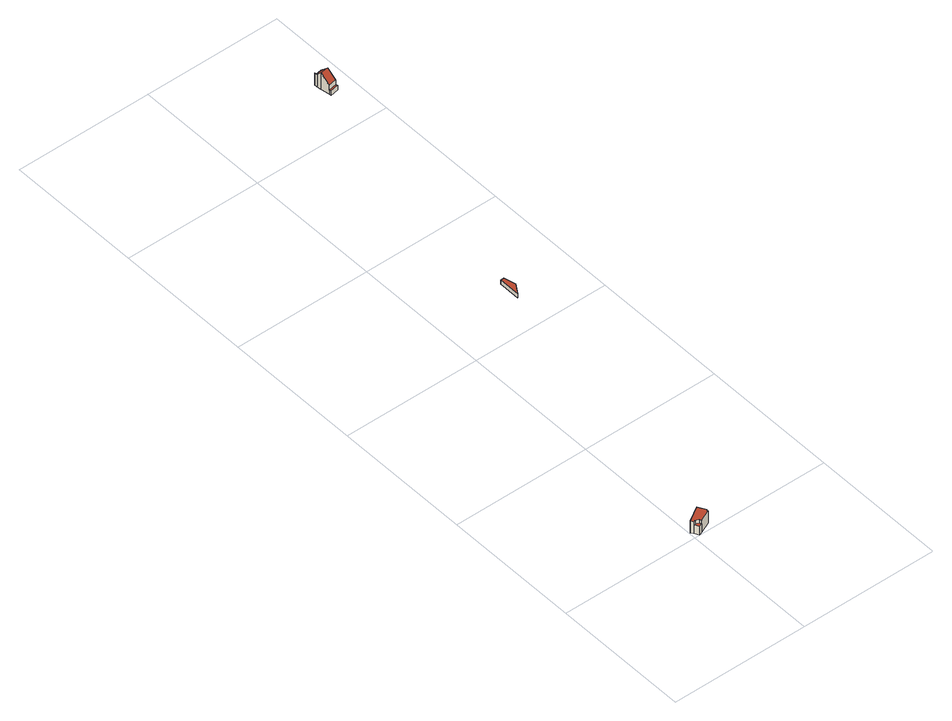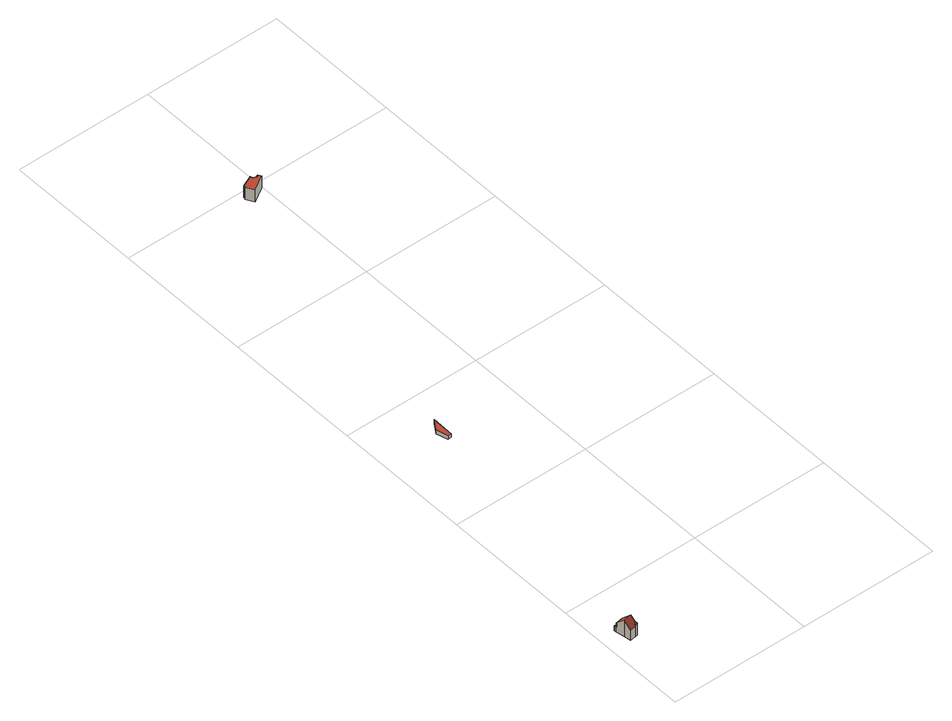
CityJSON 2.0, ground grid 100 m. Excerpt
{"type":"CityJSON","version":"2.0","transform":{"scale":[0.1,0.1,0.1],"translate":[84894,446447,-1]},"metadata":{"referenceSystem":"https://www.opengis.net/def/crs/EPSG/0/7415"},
"CityObjects":{
"building1":{"type":"Building","attributes":{"b3_bag_bag_overlap":0,"b3_bouwlagen":3,"b3_dak_type":"multiple horizontal","b3_h_dak_50p":9.59,"b3_h_dak_70p":9.61,"b3_h_dak_max":9.91,"b3_h_dak_min":6.59,"b3_h_maaiveld":-0.08,"b3_kas_warenhuis":false,"b3_mutatie_ahn3_ahn4":false,"b3_opp_buitenmuur":264.87,"b3_opp_dak_plat":76.42,"b3_opp_dak_schuin":8.42,"b3_opp_grond":84.82,"b3_opp_scheidingsmuur":105.39,"b3_reconstructie_onvolledig":false,"b3_rmse_lod12":0.839,"b3_rmse_lod13":0.839,"b3_rmse_lod22":0.1,"b3_val3dity_lod12":"[]","b3_val3dity_lod13":"[]","b3_val3dity_lod22":"[]","b3_volume_lod12":821.8,"b3_volume_lod13":821.8,"b3_volume_lod22":796.89,"geconstateerd":false,"oorspronkelijkbouwjaar":1922,"status":"Pand in gebruik"},"children":["building1-1"]},
"building1-1":{"type":"BuildingPart","parents":["building1"],"geometry":[{"type":"Solid","lod":"2.2","boundaries":[[[[0,1,2,3,4,5,6,7]],[[8,4,3,9]],[[10,1,0,11]],[[12,2,1,10]],[[13,6,5,14]],[[15,16,14,17]],[[17,14,5,4,8]],[[18,7,6,13]],[[19,18,20,21]],[[9,3,2,12]],[[11,0,7,18,19]],[[22,23,16,15]],[[21,20,23,22]],[[23,20,18,13,14,16]],[[21,22,15,17,8,9,12,10,11,19]]]],"semantics":{"surfaces":[{"type":"GroundSurface"},{"type":"WallSurface","on_footprint_edge":true},{"type":"WallSurface","on_footprint_edge":false},{"type":"RoofSurface"}],"values":[[0,1,1,1,1,2,1,1,2,1,1,2,2,3,3]]}}]},
"building2":{"type":"Building","attributes":{"b3_bag_bag_overlap":0,"b3_dak_type":"horizontal","b3_h_dak_50p":2.68,"b3_h_dak_70p":2.69,"b3_h_dak_max":2.77,"b3_h_dak_min":2.55,"b3_h_maaiveld":-0.44,"b3_kas_warenhuis":false,"b3_mutatie_ahn3_ahn4":false,"b3_opp_buitenmuur":37.41,"b3_opp_dak_plat":48.56,"b3_opp_dak_schuin":0,"b3_opp_grond":48.56,"b3_opp_scheidingsmuur":74.59,"b3_reconstructie_onvolledig":false,"b3_rmse_lod12":0.0387,"b3_rmse_lod13":0.0387,"b3_rmse_lod22":0.0344,"b3_val3dity_lod12":"[]","b3_val3dity_lod13":"[]","b3_val3dity_lod22":"[]","b3_volume_lod12":152.08,"b3_volume_lod13":152.08,"b3_volume_lod22":151.32,"geconstateerd":false,"oorspronkelijkbouwjaar":1930,"status":"Pand in gebruik"},"children":["building2-1"]},
"building2-1":{"type":"BuildingPart","parents":["building2"],"geometry":[{"type":"Solid","lod":"2.2","boundaries":[[[[24,25,26,27]],[[28,24,27,29]],[[29,27,26,30]],[[30,26,25,31]],[[31,25,24,28]],[[31,28,29,30]]]],"semantics":{"surfaces":[{"type":"GroundSurface"},{"type":"WallSurface","on_footprint_edge":true},{"type":"RoofSurface"}],"values":[[0,1,1,1,1,2]]}}]},
"building3":{"type":"Building","attributes":{"b3_bag_bag_overlap":0,"b3_bouwlagen":3,"b3_dak_type":"slanted","b3_h_dak_50p":10.13,"b3_h_dak_70p":11.26,"b3_h_dak_max":13.21,"b3_h_dak_min":3.41,"b3_h_maaiveld":0.02,"b3_kas_warenhuis":false,"b3_mutatie_ahn3_ahn4":false,"b3_opp_buitenmuur":95.47,"b3_opp_dak_plat":0,"b3_opp_dak_schuin":105.65,"b3_opp_grond":77.66,"b3_opp_scheidingsmuur":245.27,"b3_reconstructie_onvolledig":false,"b3_rmse_lod12":2.9,"b3_rmse_lod13":1.82,"b3_rmse_lod22":0.111,"b3_val3dity_lod12":"[]","b3_val3dity_lod13":"[]","b3_val3dity_lod22":"[]","b3_volume_lod12":879.9,"b3_volume_lod13":813.3,"b3_volume_lod22":736.13,"geconstateerd":false,"oorspronkelijkbouwjaar":1916,"status":"Pand in gebruik"},"children":["building3-1"]},
"building3-1":{"type":"BuildingPart","parents":["building3"],"geometry":[{"type":"Solid","lod":"2.2","boundaries":[[[[32,33,34,35,36,37,38,39,40,41,42]],[[43,44,45,46]],[[47,34,33,44,43]],[[46,45,40,39,48]],[[49,41,40,45]],[[50,36,35,51]],[[52,32,42,53]],[[53,42,41,49]],[[54,55,37,36,50]],[[55,54,56]],[[57,38,37,55]],[[48,39,38,57]],[[44,33,32,52]],[[51,35,34,47]],[[51,56,54,50]],[[44,52,53,49,45]],[[48,47,43,46]],[[51,47,48,57,55,56]]]],"semantics":{"surfaces":[{"type":"GroundSurface"},{"type":"WallSurface","on_footprint_edge":false},{"type":"WallSurface","on_footprint_edge":true},{"type":"RoofSurface"}],"values":[[0,1,2,2,2,2,2,2,2,1,2,2,2,2,3,3,3,3]]}}]}
},
"vertices":[
[7,50,9],[113,117,9],[146,64,9],[141,50,9],[143,46,9],[62,10,9],[40,0,9],[20,30,9],[143,46,106],[141,50,106],[113,117,106],[7,50,106],[146,64,106],[40,0,78],[62,10,77],[57,26,106],[57,26,77],[62,10,106],[20,30,78],[20,30,106],[30,30,78],[30,30,106],[31,37,106],[31,37,77],
[585,2327,6],[537,2251,6],[538,2409,6],[565,2410,6],[585,2327,37],[565,2410,37],[538,2409,37],[537,2251,37],
[819,4290,10],[817,4305,10],[808,4367,10],[804,4397,10],[801,4419,10],[817,4421,10],[860,4427,10],[867,4376,10],[876,4316,10],[879,4299,10],[878,4299,10],[817,4305,79],[817,4305,44],[876,4316,44],[876,4316,81],[808,4367,142],[867,4376,142],[879,4299,46],[801,4419,111],[804,4397,112],[819,4290,46],[878,4299,46],[817,4421,95],[817,4421,91],[814,4412,100],[860,4427,91]
]}
